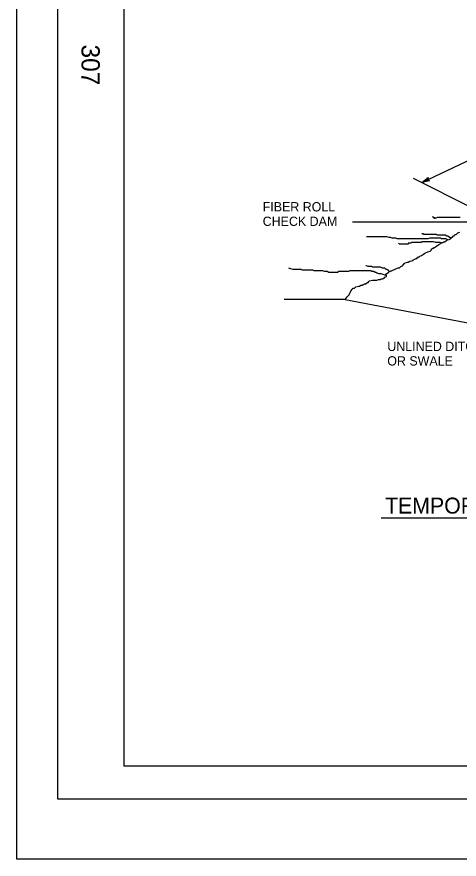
# Model space of a CAD drawing. Extents: x -894 to 866, y -476 to 714.
# Drawn here: x -894 to -561, y -476 to 158 of the extents above; entities that cross this region are included whole.
import ezdxf

# ---------------------------------------------------------------- set-up
doc = ezdxf.new("R2010")
doc.units = 0
for name, color, linetype in [('10 Sheet Format', 7, 'Continuous'), ('57 Undefined', 7, 'Continuous'), ('63 Seal and Sig', 7, 'Continuous')]:
    doc.layers.add(name, color=color, linetype=linetype)

msp = doc.modelspace()

# ---------------------------------------------------------------- linework, layer by layer
at = {"layer": '10 Sheet Format'}
for p, q in [((-863.4565, 668.958), (-863.4565, -431.0442)), ((-813.4509, 643.9567), (-813.4509, -406.0408)), ((-813.4509, -406.0408), (811.5452, -406.0408)), ((-863.4565, -431.0442), (836.5469, -431.0442))]:
    msp.add_line(p, q, dxfattribs=at)
for points in [[(-894.0439, 713.5517), (865.9554, 713.5517), (865.9554, -476.4478), (-894.0439, -476.4478)], [(-863.4565, -431.0442), (836.5469, -431.0442), (836.5469, 668.958), (-863.4565, 668.958)]]:
    msp.add_lwpolyline(points, close=True, dxfattribs=at)
at = {"layer": '57 Undefined'}
for p, q in [((-588.8277, 33.495), (-584.0396, 37.1914)), ((-582.9218, 34.8131), (-588.8277, 33.495)), ((-588.8277, 33.495), (-588.8277, 33.495)), ((-583.264, 35.0394), (-587.5982, 34.0721)), ((-587.5899, 34.0804), (-584.0986, 36.7729)), ((-586.3655, 34.6497), (-584.1112, 36.3902)), ((-583.6226, 35.2619), (-586.3655, 34.6497)), ((-585.1348, 35.2272), (-584.1703, 35.9713)), ((-583.9246, 35.4969), (-585.1348, 35.2272)), ((-584.0396, 37.1914), (-584.1955, 35.6717)), ((-584.1955, 35.6717), (-582.9218, 34.8131)), ((-584.0396, 37.1914), (-584.0396, 37.1914)), ((-582.9218, 34.8131), (-582.9218, 34.8131)), ((-619.4267, -219.1833), (-286.7926, -219.1833))]:
    msp.add_line(p, q, dxfattribs=at)
at = {"layer": '63 Seal and Sig'}
for p, q in [((-588.8277, 33.495), (-479.2815, 85.6578)), ((-551.04, 14.4915), (-595.1045, 36.6079)), ((-546.72, 3.6045), (-641.1871, 3.6092)), ((-646.6009, -54.6785), (-692.483, -54.6785))]:
    msp.add_line(p, q, dxfattribs=at)
for points in [[(-560.0349, 7.1072), (-561.6813, 7.1072), (-562.2302, 7.1072), (-563.3274, 7.1072), (-564.425, 7.1072), (-566.0711, 7.1072), (-567.1687, 7.1072), (-568.8152, 7.1072), (-569.9124, 7.1072), (-571.5589, 7.1072), (-573.2053, 7.1072), (-574.851, 7.1072), (-575.949, 7.1072), (-577.0467, 7.1072), (-578.1439, 6.5596), (-578.6931, 6.5592), (-579.79, 6.5592), (-578.6931, 6.5592), (-579.79, 7.1072), (-580.3392, 7.1072), (-580.3392, 7.6552), (-580.888, 7.6552)], [(-566.9546, -8.6239), (-568.4357, -7.3711), (-568.9845, -6.8227), (-569.5333, -6.8227), (-570.0821, -6.8227), (-571.1794, -6.275), (-571.7286, -6.275), (-572.277, -6.275), (-572.8262, -6.275), (-573.375, -6.275), (-573.9234, -6.275), (-574.4723, -6.275), (-575.0211, -6.275), (-575.5695, -6.275), (-576.1183, -6.275), (-576.6671, -6.275), (-577.216, -6.275), (-577.7648, -5.727), (-578.8624, -5.727), (-579.4112, -5.727), (-579.96, -5.727), (-580.5089, -5.727), (-581.6061, -5.727), (-582.7033, -5.727), (-583.2522, -5.727), (-583.8014, -5.727), (-584.8986, -5.727), (-585.4474, -5.727), (-585.9963, -5.727), (-586.5451, -5.727), (-587.0939, -5.727), (-587.6427, -5.727), (-587.6427, -5.727), (-587.6427, -5.179), (-588.1911, -5.179), (-588.7399, -5.179)], [(-566.6805, -8.3502), (-566.1317, -7.8022), (-565.5825, -7.8022), (-565.0337, -6.7061), (-564.4849, -6.7065), (-563.9365, -5.6101), (-562.8388, -5.6105), (-561.7412, -4.5144), (-560.0947, -3.9664)], [(-646.6009, -54.6785), (-645.1536, -52.736), (-643.5072, -51.0923), (-642.9583, -49.9962), (-642.4095, -48.3525), (-641.3119, -46.7088), (-640.7635, -46.7088), (-640.7635, -46.1608), (-639.6654, -46.1608), (-639.1174, -45.6128), (-638.5686, -45.0647), (-636.3737, -44.5163), (-635.8245, -44.5163), (-634.7269, -43.9687), (-633.6296, -43.9687), (-633.0808, -43.4206), (-632.532, -43.4206), (-631.9836, -42.8726), (-631.4344, -42.873), (-630.8859, -42.8726), (-630.8855, -42.3246), (-630.3367, -42.3246), (-629.7879, -41.7765), (-629.2395, -41.7765), (-628.6907, -41.2285), (-628.1418, -40.6805), (-625.947, -40.1328), (-624.3005, -40.1328), (-622.6541, -40.1328), (-621.5568, -39.5848), (-619.9104, -39.5848), (-619.3615, -39.0368), (-618.2639, -39.0368), (-617.1663, -38.4888), (-616.6178, -37.9411), (-615.5202, -37.3931), (-615.5202, -36.8451), (-615.5202, -36.297), (-616.069, -36.297), (-616.069, -35.749), (-615.5202, -35.201), (-614.9718, -35.201), (-614.423, -34.6533), (-613.8741, -34.6529), (-613.8741, -34.1053), (-613.3253, -33.5569), (-612.7765, -33.5569), (-612.2277, -33.0088), (-611.6789, -33.0088), (-610.5812, -32.4608), (-608.9352, -31.9132), (-607.8372, -31.3655), (-606.7399, -30.8171), (-605.6423, -30.8171), (-604.545, -29.7215), (-603.4474, -29.1734), (-602.8986, -28.6254), (-602.3502, -28.0774), (-602.3498, -27.5293), (-601.8013, -27.5293), (-601.2521, -26.9813), (-599.6061, -26.4337), (-599.0572, -26.4333), (-597.96, -25.8852), (-595.2159, -25.3376), (-595.2159, -24.7896), (-594.1183, -24.2411), (-593.0206, -23.6935), (-592.4722, -23.6939), (-592.4722, -23.1459), (-591.9234, -23.1455), (-591.3746, -22.5974), (-590.8262, -22.5974), (-590.277, -22.0494), (-589.1793, -21.5018), (-587.5333, -20.4057), (-586.4356, -19.8577), (-584.2403, -18.7616), (-582.5943, -18.2136), (-582.0459, -17.666), (-581.4967, -17.1179), (-581.4967, -16.5699), (-580.9482, -16.5699), (-580.3994, -16.0215), (-579.8506, -16.0223), (-579.8506, -15.4734), (-579.3018, -15.4734), (-577.6553, -14.3778), (-576.0089, -13.2817), (-574.9116, -12.7341), (-574.3628, -12.1861), (-573.8144, -11.638), (-573.2656, -11.638), (-572.7168, -11.638), (-572.1675, -11.09), (-571.6191, -11.09), (-570.5215, -10.542), (-569.9727, -9.9939), (-568.3266, -9.4463), (-567.229, -8.8983), (-566.6805, -8.3502)], [(-569.1494, -9.7199), (-570.6309, -9.0144), (-571.1797, -9.0152), (-571.7282, -9.0144), (-572.277, -9.0152), (-572.8262, -9.0152), (-573.375, -9.0152), (-573.923, -9.0144), (-574.4723, -8.4664), (-575.5695, -8.4664), (-576.1183, -8.4672), (-576.6671, -8.4664), (-577.7648, -8.4664), (-578.8624, -8.4672), (-579.4112, -8.4664), (-579.96, -8.4664), (-581.0573, -8.4664), (-581.6061, -8.4664), (-582.7033, -8.4664), (-584.3502, -9.0152), (-585.4474, -9.0144), (-585.9963, -9.0152), (-587.0939, -9.0144), (-588.7399, -9.0144), (-589.2888, -9.0144), (-590.3868, -9.0152), (-591.484, -9.0152), (-593.6789, -9.0144), (-595.3254, -9.0152), (-596.423, -9.0152), (-596.9714, -9.0144), (-598.0691, -9.0152), (-599.1667, -9.0152), (-600.2639, -9.0144), (-601.3616, -9.0152), (-602.4592, -9.0152), (-603.5568, -9.0152), (-604.1057, -9.0144), (-605.2029, -9.0144), (-606.3005, -9.0144), (-606.8494, -9.0144), (-607.3978, -9.0144), (-608.4954, -8.4672), (-609.0446, -8.4664), (-610.1419, -8.4664), (-610.6907, -8.4664), (-611.2395, -8.4664), (-612.3368, -7.9191), (-613.4348, -7.9191), (-615.0808, -7.3707), (-616.1785, -7.3707), (-617.2757, -7.3707), (-618.3734, -7.3707), (-618.9226, -7.3707), (-620.0194, -7.3707), (-621.6663, -7.3707), (-622.7635, -7.3707), (-623.8607, -7.3707), (-624.9584, -7.3707), (-625.5076, -7.3707), (-626.056, -7.3707), (-626.6048, -7.3707), (-627.1536, -7.3707), (-627.7025, -7.3707), (-628.8001, -7.3707), (-629.8973, -7.3707), (-629.8973, -7.3707), (-630.4462, -7.3707)], [(-574.3628, -12.1861), (-575.0211, -11.7546), (-575.5695, -11.7546), (-576.6671, -11.7546), (-578.3136, -11.7546), (-579.96, -11.2069), (-581.0573, -11.2069), (-581.6061, -11.2069), (-583.2526, -11.2069), (-583.8014, -11.2069), (-584.899, -11.2069), (-585.4474, -11.2069), (-585.9963, -11.2069), (-586.5451, -11.2069), (-588.1911, -11.2069), (-588.7403, -11.2069), (-589.2888, -11.7546), (-589.8376, -11.7546), (-590.3868, -11.7546), (-590.9352, -11.7546), (-591.484, -11.7546), (-592.5813, -11.7546), (-593.1301, -11.7546), (-593.6789, -11.7546), (-594.2277, -11.7546), (-595.3254, -11.7546), (-596.423, -11.7546), (-596.9714, -12.3026), (-597.5199, -12.3026), (-598.6179, -12.3026), (-599.1667, -12.3026), (-599.1667, -12.8506), (-599.7151, -12.8506), (-600.2639, -12.8506), (-600.8128, -12.8506), (-601.3616, -12.8506), (-602.4592, -12.8506), (-603.008, -12.8506), (-603.5568, -12.8506), (-604.6545, -12.8506), (-605.7517, -12.8506), (-605.7517, -12.8506), (-606.3005, -12.3026)], [(-616.069, -36.297), (-616.7269, -36.4136), (-617.8249, -35.8655), (-619.471, -35.3179), (-621.1174, -35.3175), (-622.2147, -34.7695), (-622.7635, -34.7695), (-623.3123, -34.2214), (-623.8607, -34.2214), (-624.9584, -33.6734), (-625.5076, -33.6734), (-626.6048, -33.6734), (-627.1536, -33.1258), (-627.7025, -33.1258), (-628.8001, -33.1258), (-629.8973, -33.1258), (-630.4462, -33.1258), (-631.5434, -33.1258), (-632.0922, -33.1258), (-633.1903, -33.1258), (-633.7387, -33.1258), (-634.8363, -33.1258), (-635.9339, -33.1258), (-637.0312, -33.1258), (-638.678, -33.1258), (-639.2265, -33.1258), (-640.3241, -33.1258), (-641.4213, -33.1258), (-643.0678, -33.1258), (-644.165, -33.6734), (-645.2631, -33.6734), (-645.8119, -33.6734), (-646.3603, -33.6734), (-647.4579, -33.6734), (-649.104, -33.6734), (-650.202, -33.6734), (-651.2993, -33.6734), (-652.3969, -34.2214), (-653.4945, -34.2214), (-654.043, -34.2214), (-654.5918, -34.2214), (-655.689, -34.2214), (-656.2378, -34.2214), (-657.3359, -34.2214), (-657.8843, -34.2214), (-658.9819, -34.2214), (-660.0796, -33.6734), (-660.6284, -33.6734), (-662.2748, -33.6734), (-663.3721, -33.1258), (-663.9209, -33.1258), (-664.4697, -33.1258), (-665.0185, -33.1258), (-666.1158, -33.1258), (-666.6646, -33.1258), (-667.2134, -33.1258), (-667.7622, -33.1258), (-668.8599, -33.1258), (-669.9575, -33.1258), (-671.0547, -32.5777), (-672.7008, -32.5777), (-673.7984, -32.5777), (-674.3476, -32.5777), (-675.4449, -32.5777), (-675.9937, -32.5777), (-676.5425, -32.5777), (-677.6402, -32.5777), (-678.7374, -32.5777), (-679.8346, -32.0297), (-680.9327, -32.0297), (-681.4815, -32.0297), (-682.0299, -32.0297), (-682.5787, -32.0297), (-683.6764, -32.0297), (-684.2256, -32.0297), (-684.774, -32.0297), (-685.3228, -32.0297), (-685.3228, -32.0297), (-685.8716, -32.0297), (-687.5177, -31.4821), (-689.1642, -30.934)], [(-613.3253, -33.5569), (-613.9836, -32.5777), (-614.5324, -32.5777), (-615.0808, -32.0297), (-615.6297, -32.0297), (-616.1785, -31.4821), (-616.7269, -30.934), (-617.2757, -30.934), (-618.3734, -30.934), (-620.0198, -30.3856), (-621.117, -30.386), (-621.6663, -30.386), (-622.2147, -30.386), (-622.7635, -30.386), (-623.8607, -30.386), (-624.4096, -30.386), (-625.5076, -30.386), (-626.0564, -30.386), (-626.6048, -29.838), (-627.1536, -29.838), (-627.7025, -29.838), (-628.2513, -29.838), (-629.3485, -29.838), (-629.3485, -29.838), (-630.4462, -29.29), (-630.9954, -29.29)], [(-646.6009, -54.6785), (-515.5724, -79.4379)]]:
    msp.add_lwpolyline(points, dxfattribs=at)

# ---------------------------------------------------------------- texts
at = {"layer": '10 Sheet Format'}
msp.add_text('307', height=13.7795, rotation=270, dxfattribs=at).set_placement((-845.328, 137.4812))
at = {"layer": '57 Undefined'}
for s, height, p in [('FIBER ROLL ', 7, (-708.7328, 11.7111)), ('CHECK DAM', 7, (-708.7328, 0.7742)), ('UNLINED DITCH ', 7, (-614.8232, -93.5014)), ('OR SWALE', 7, (-614.8232, -104.4385)), ('TEMPORARY CHECK DAM (TYPE 1)', 12, (-616.5258, -215.977))]:
    msp.add_text(s, height=height, dxfattribs=at).set_placement(p)

doc.saveas('drawing.dxf')
